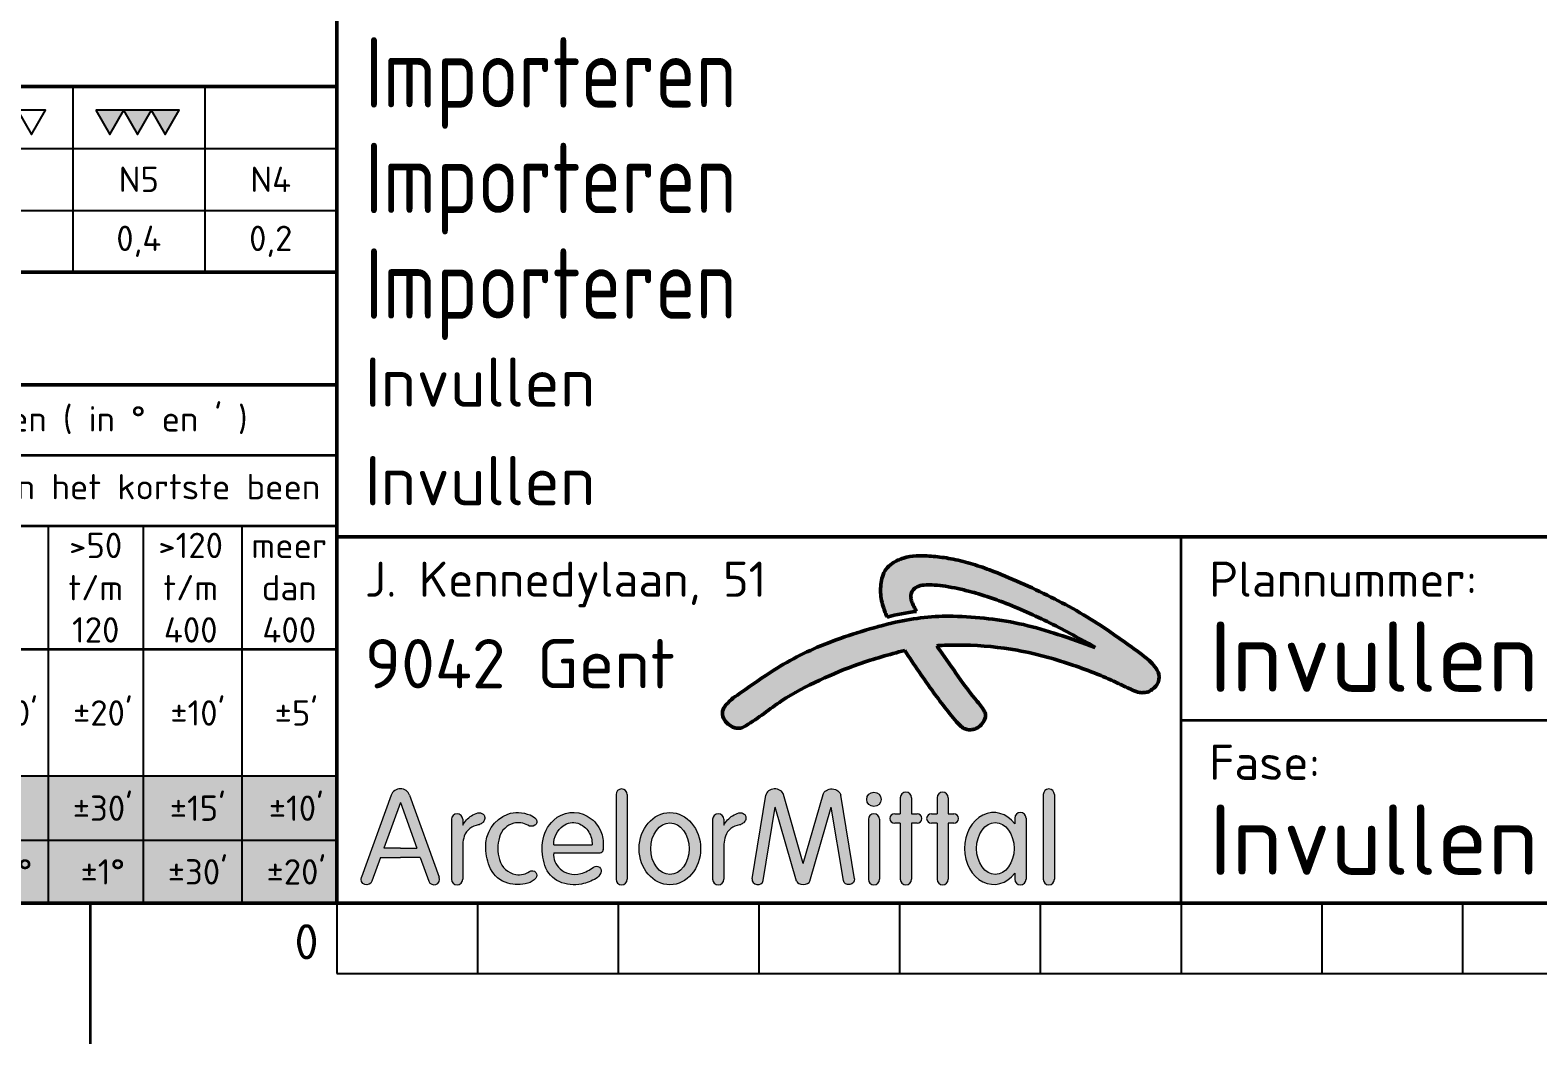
# Model space of a CAD drawing. Header units: millimetres. Extents: x -3 to 841, y 0 to 594.
# Drawn here: x 626.7 to 733.9, y 0 to 72 of the extents above; entities that cross this region are included whole.
import ezdxf
from ezdxf.enums import TextEntityAlignment as Align

# ---------------------------------------------------------------- set-up
doc = ezdxf.new("R2010")
doc.units = ezdxf.units.MM
for name, color, linetype, lineweight in [('35C', 1, 'Continuous', 35), ('50C', 7, 'Continuous', 50), ('50C @ 1', 7, 'Continuous', 50), ('Titelhoek_ArcelorMittal', 7, 'Continuous', 50)]:
    doc.layers.add(name, color=color, linetype=linetype, lineweight=lineweight)
doc.layers.add('Text', color=7, linetype='Continuous')
doc.styles.add('Arcelor', font='isocpeur.ttf')

# ---------------------------------------------------------------- blocks, each defined once
blk = doc.blocks.new('*U3')
at = {"layer": '35C', "transparency": 33554687}
blk.add_line((630.9999998055646, 3.134627775125409e-07), (630.9999998055646, 10.00000031346278), dxfattribs=at)
at = {"layer": '50C', "transparency": 33554687}
blk.add_lwpolyline([(9.999999805564585, 10.00000031346278), (830.9999998055646, 10.00000031346278), (830.9999998055646, 584.0000003134628), (9.999999805564585, 584.0000003134629)], close=True, dxfattribs=at)
blk = doc.blocks.new('Tolerantiesticker')
at = {"layer": 'Titelhoek_ArcelorMittal', "lineweight": 25}
for p, q in [((-175.5, 53.60000000000002), (0, 53.60000000000002)), ((-175.5, 49.19999999999999), (0, 49.19999999999999)), ((-20.5, 26.79999999999995), (-20.5, 0)), ((-13.75, 26.79999999999995), (-13.75, 0)), ((-6.75, 26.79999999999995), (-6.75, 0)), ((0, 9), (-175.5, 9)), ((-35, 4.476166075397998), (0, 4.476166075397998))]:
    blk.add_line(p, q, dxfattribs=at)
at = {"layer": 'Titelhoek_ArcelorMittal', "lineweight": 35}
for p, q in [((-175.5, 31.79999999999995), (0, 31.79999999999995)), ((-155, 26.79999999999995), (0, 26.79999999999995)), ((0, 18), (-175.5, 18))]:
    blk.add_line(p, q, dxfattribs=at)
at = {"layer": 'Titelhoek_ArcelorMittal', "lineweight": 50}
blk.add_lwpolyline([(0, 58), (0, 0), (-175.5, 0), (-175.5, 58)], close=True, dxfattribs=at)
at = {"layer": 'Titelhoek_ArcelorMittal', "lineweight": 25}
for points in [[(-18.75, 58), (-18.75, 44.79999999999995)], [(-9.375, 58), (-9.375, 44.79999999999995)]]:
    blk.add_lwpolyline(points, dxfattribs=at)
for points in [[(-22.67979091515804, 56.3172755646753), (-21.68466518025571, 54.59366723190521), (-20.68953944535338, 56.3172755646753)], [(-17.11719947953611, 56.3172755646753), (-16.12207374463378, 54.59366723190521), (-15.12694800973145, 56.3172755646753)], [(-15.15854052333111, 56.3172755646753), (-14.16341478842878, 54.59366723190521), (-13.16828905352645, 56.3172755646753)], [(-13.1737661143768, 56.3172755646753), (-12.17864037947447, 54.59366723190521), (-11.18351464457214, 56.3172755646753)]]:
    blk.add_lwpolyline(points, close=True, dxfattribs=at)
at = {"layer": 'Titelhoek_ArcelorMittal', "lineweight": 50}
for points in [[(-175.5, 44.79999999999995), (0, 44.79999999999995)], [(-175.5, 36.79999999999995), (0, 36.79999999999995)]]:
    blk.add_lwpolyline(points, dxfattribs=at)
at = {"layer": 'Titelhoek_ArcelorMittal', "lineweight": 25}
for points in [[(-17.11719947953611, 56.3172755646753), (-16.12207374463378, 54.59366723190521), (-15.14274426653128, 56.28991564532862)], [(-15.14274426653128, 56.28991564532862), (-14.16341478842878, 54.59366723190521), (-13.1737661143768, 56.3172755646753)], [(-13.16828905352645, 56.3172755646753), (-12.17864037947447, 54.59366723190521), (-11.18351464457214, 56.3172755646753)]]:
    blk.add_solid(points, dxfattribs=at)
at = {"layer": 'Titelhoek_ArcelorMittal', "color": 8, "true_color": 0x808080}
blk.add_solid([(-175.5, 0), (-175.5, 9), (0, 0), (0, 9)], dxfattribs=at)
at = {"layer": 'Text', "char_height": 1.8, "attachment_point": 5, "style": 'Arcelor'}
for s, insert, width in [('N5', (-14.0625, 51.39999999999998), 9.375), ('N4', (-4.6875, 51.39999999999998), 9.375), ('0,4', (-14.0625, 46.99999999999994), 9.375), ('0,2', (-4.6875, 46.99999999999994), 9.375), ("Hoeken ( in %%D en ' )", (-17.5, 34.29999999999995), 35), ('Lengte van het kortste been', (-17.5, 29.29999999999995), 35), ('>50\\Pt/m\\P120', (-17.125, 22.39999999999998), 6.75), ('>120\\Pt/m\\P400', (-10.375, 22.39999999999998), 6.75), ('meer\\Pdan\\P400', (-3.375, 22.39999999999998), 6.75), ("%%P30'", (-23.375, 13.5), 7.75), ("%%P20'", (-16.625, 13.5), 7.75), ("%%P10'", (-9.875, 13.5), 7.75), ("%%P5'", (-2.875, 13.5), 7.75), ("%%P30'", (-16.625, 6.738083037698999), 7.75), ("%%P15'", (-9.875, 6.738083037698999), 7.75), ("%%P10'", (-2.875, 6.738083037698999), 7.75), ("%%P30'", (-9.875, 2.214249113096997), 7.75), ("%%P20'", (-2.875, 2.214249113096997), 7.75), ('%%P2%%D', (-23.375, 2.214249113096997), 7.75), ('%%P1%%D', (-16.625, 2.214249113096997), 7.75)]:
    blk.add_mtext(s, dxfattribs=dict(at, insert=insert, width=width))
blk = doc.blocks.new('titelhoek_arcelormittal')
at = {"layer": 'Titelhoek_ArcelorMittal', "transparency": 33554687}
h = blk.add_hatch(color=256, dxfattribs=at)
edge = h.paths.add_edge_path()
edge.add_arc((-139.0310940066852, 3.271910233691671), 17.59151073717514, 97.42783149553806, 104.3439611216967)
edge.add_spline(control_points=[(-143.389257678209, 20.3150220219878), (-143.4307330464655, 20.4181012909994), (-143.5136837829788, 20.62425982902259), (-143.7291000139027, 21.18491052547485), (-143.8998664194929, 22.04727563984328), (-143.810705428594, 23.01396042985312), (-143.4931188085041, 23.73335876596732), (-142.9666996150526, 24.20637164678941), (-142.2304300997616, 24.54321933957257), (-141.2188262723107, 24.69644364282669), (-140.0887188283631, 24.64135220052776), (-138.7946535213989, 24.46692781125993), (-137.461767222534, 24.14049562314229), (-135.8039830519039, 23.56882892297237), (-133.8976244227657, 22.75770448160097), (-131.7456942178396, 21.7608048366036), (-129.6728779694099, 20.64449200680457), (-127.8365466392145, 19.49047633269178), (-126.2238555839663, 18.31645839376851), (-125.0450346804425, 17.51710038462163), (-124.3303472761738, 16.80481636878472), (-123.9856511529101, 16.22356404037469), (-124.0948071787902, 15.55341600403592), (-124.4923818156704, 15.21772111781687), (-124.7816480470723, 14.98454518820173), (-125.1255174503804, 14.94649074212484), (-125.5170483707026, 14.92645316237333), (-125.9469751273841, 15.13310692144721), (-126.6079459030727, 15.41840327698832), (-127.4278506081091, 15.83222410093111), (-128.6736601630309, 16.35557997035152), (-130.1713007078951, 16.91627921867791), (-132.0624083412404, 17.50722873718711), (-134.6328102018911, 18.10385090620375), (-137.1750491368082, 18.34353029276834), (-139.0916236920434, 18.32371506171913), (-139.7359640007068, 18.28393904962176), (-139.8607074210376, 18.2762384669802)], knot_values=[0, 0, 0, 0, 0.3333331900203944, 0.6666663800407364, 1.80160104944108, 2.936535718841388, 3.52496043612419, 4.113385153406973, 5.01481806707553, 5.916250980744048, 7.156487573928723, 8.39672416711335, 9.830518847773211, 11.26431352843247, 13.65333290906751, 16.04235228970224, 18.37720671472311, 20.71206113974325, 22.53982864929827, 24.36759615885253, 24.96431507168488, 25.56103398451719, 26.34018482437426, 26.7254279388683, 27.11067105336249, 27.42239786974549, 27.74013025923623, 28.27538291391363, 28.8106355685912, 29.91573099380664, 31.02082641901718, 32.86555190510982, 34.71027739120125, 36.96143937855167, 40.77136335562901, 42.33305397430759, 42.70798044836283, 42.70798044836283, 42.70798044836283, 42.70798044836283], degree=3, periodic=0)
edge.add_spline(control_points=[(-139.8607074210376, 18.27623846698022), (-139.8399987543288, 18.24568264263259), (-139.3936035918027, 17.58702255758013), (-138.4873996547894, 16.32629928582681), (-137.42892525208, 14.81108903732975), (-136.6411169827384, 13.93049935861023), (-136.3860806833933, 13.47343136014123), (-136.3958561389866, 13.1065538862665), (-136.590488965235, 12.73984924252196), (-136.9191088049416, 12.45058090835456), (-137.2728061379781, 12.31405695852954), (-137.6093355784565, 12.29242668029418), (-137.9360979490338, 12.37850593665566), (-138.4896969022615, 12.85509203323168), (-139.1645977861366, 13.74581494397295), (-140.1528850867221, 15.01881453667969), (-141.1236990960822, 16.43294448092561), (-141.7965906023896, 17.43833365864942), (-142.1346064291489, 17.94337414576756)], knot_values=[0, 0, 0, 0, 0.110733820290948, 2.386973647355618, 4.663213474420262, 5.633787805035835, 5.946036423103708, 6.191763459574391, 6.700262097127363, 7.142410246503775, 7.480379559388709, 7.818348872274386, 8.141048376254536, 8.463747880234736, 9.977769858324134, 11.49179183641328, 13.29814364108195, 15.12143370352286, 15.12143370352286, 15.12143370352286, 15.12143370352286], degree=3, periodic=0)
edge.add_spline(control_points=[(-142.1346064291489, 17.94337414576756), (-143.2354501608262, 17.64624963323424), (-145.2994064571134, 17.08917509960356), (-148.2099371784711, 15.84733786838667), (-150.9572851450608, 14.45523258005491), (-152.6217117419903, 13.04211632491584), (-153.7872995779949, 12.3825213121993), (-154.2646855098034, 12.43206895594741), (-154.6985370356036, 12.69004828835266), (-155.0425271254478, 13.09914375083087), (-155.1447329709777, 13.6469705060326), (-154.6645240403789, 14.35420901148638), (-153.3508934511922, 15.22000939607015), (-151.6343468694146, 16.46265040190506), (-149.5815430091118, 17.63245667150225), (-147.4966740983427, 18.5456050007098), (-145.2227010801321, 19.31365770248257), (-142.938297281384, 19.94594284666653), (-140.752993821135, 20.3287919263746), (-138.5372280037411, 20.4092051361067), (-136.1759494897666, 20.23341547110021), (-133.6753790760773, 19.82347176437155), (-131.1544070577741, 19.07287933404962), (-129.4723139316516, 18.47151210659386), (-128.5904188314876, 18.15622468103081)], knot_values=[0, 0, 0, 0, 3.414995666545064, 6.402726931114584, 9.49053777085106, 12.57834861058743, 12.99415959733182, 13.40997058407613, 13.94371994541055, 14.47746930674484, 14.97910650678291, 15.48074370682085, 16.9122055088331, 19.69034841934933, 21.83755489369381, 23.98476136803703, 26.50851710629427, 29.03227284455154, 31.0901847386608, 33.14809663276898, 35.66595942759832, 38.18382222242707, 40.73349515263251, 43.543479670497, 43.543479670497, 43.543479670497, 43.543479670497], degree=3, periodic=0)
edge.add_spline(control_points=[(-128.5904188314876, 18.15622468103081), (-129.6527958399826, 18.75098747806295), (-131.7775498569719, 19.94051307212693), (-134.3873290541304, 21.09242480078753), (-136.3063757146416, 21.79497639468205), (-137.3837624768913, 22.10840876278465), (-138.3605222368985, 22.33614853788868), (-139.2001242646068, 22.50588126612482), (-140.007787822934, 22.59314439065837), (-140.6879249067812, 22.61866637621789), (-141.2443942450597, 22.50491881105059), (-141.596255783516, 22.23779914127378), (-141.7279255412009, 21.87338032173363), (-141.6781393280118, 21.53482267410458), (-141.5717220548754, 21.23427640511503), (-141.4323705925026, 20.96775737786884), (-141.3476413884614, 20.79978679624644), (-141.3052767864408, 20.71580150543525)], knot_values=[0, 0, 0, 0, 3.651288583270832, 7.302577166539882, 8.541458524356509, 9.78033988380626, 10.66542005124047, 11.5505002203554, 12.34741386098423, 13.1015248380817, 13.58464324314295, 14.02577305409222, 14.35789391405896, 14.69420462958083, 15.03051534510269, 15.31279326730692, 15.59507118951113, 15.59507118951113, 15.59507118951113, 15.59507118951113], degree=3, periodic=0)
at = {"layer": 'Titelhoek_ArcelorMittal', "lineweight": 18, "transparency": 33554687}
h = blk.add_hatch(color=256, dxfattribs=at)
h.paths.add_polyline_path([(-132.29064548307, 1.690389668148995, 1), (-131.49614548307, 1.690389668148995), (-131.49614548307, 7.70588966814897, 1), (-132.29064548307, 7.70588966814897)])
h.paths.add_polyline_path([(-141.25714548307, 5.662889668148992, 1), (-141.25714548307, 6.343889668148982), (-141.6543954830699, 6.343889668148982), (-141.6543954830699, 7.47888966814898, 1), (-142.44889548307, 7.47888966814898), (-142.44889548307, 6.343889668148982), (-142.84614548307, 6.343889668148982, 1), (-142.84614548307, 5.662889668148992), (-142.44889548307, 5.662889668148992), (-142.44889548307, 1.690389668148995, 1), (-141.6543954830699, 1.690389668148995), (-141.6543954830699, 5.662889668148992)])
h.paths.add_polyline_path([(-140.23564548307, 6.343889668148982, 1), (-140.23564548307, 5.662889668148992), (-139.83839548307, 5.662889668148992), (-139.83839548307, 1.690389668148995, 1), (-139.0438954830699, 1.690389668148995), (-139.0438954830699, 5.662889668148992), (-138.64664548307, 5.662889668148992, 1), (-138.64664548307, 6.343889668148982), (-139.0438954830699, 6.343889668148982), (-139.0438954830699, 7.47888966814898, 1), (-139.83839548307, 7.47888966814898), (-139.83839548307, 6.343889668148982)])
h.paths.add_polyline_path([(-144.8323954830699, 7.365389668148957, 1), (-143.81089548307, 7.365389668148957, 1)])
h.paths.add_polyline_path([(-143.92439548307, 5.946639668148961, 1), (-144.71889548307, 5.946639668148961), (-144.71889548307, 1.690389668148995, 1), (-143.92439548307, 1.690389668148995)])
edge = h.paths.add_edge_path()
edge.add_line((-145.7077264581922, 1.72835672443297), (-146.6833614268603, 7.666869043316346))
edge.add_ellipse((-147.315673871876, 7.592389668148975), major_axis=(0.639107188200362, 0), ratio=0.8013182694560252, start_angle=8.362243810472025, end_angle=166.3141365046129)
edge.add_line((-147.936635225314, 7.713558411830391), (-149.34402048307, 2.817623347559149))
edge.add_line((-149.34402048307, 2.817623347559149), (-150.7514057408258, 7.713558411830263))
edge.add_ellipse((-151.3723670942638, 7.592389668148975), major_axis=(-0.639107188200362, 0), ratio=0.8013182694560252, start_angle=193.6858634953901, end_angle=351.6377561895279)
edge.add_line((-152.0046795392797, 7.666869043316375), (-152.9803145079478, 1.728356724433226))
edge.add_ellipse((-152.5883777994251, 1.663601963894592), major_axis=(0.391936708522707, -0.06475476053853278), ratio=0.8806086098872101, start_angle=180, end_angle=360)
edge.add_line((-152.1964410909024, 1.598847203355888), (-151.3348198122998, 6.813923363319375))
edge.add_line((-151.3348198122998, 6.813923363319383), (-149.8172213402891, 1.554237196915309))
edge.add_ellipse((-149.3440204830699, 1.605264668148976), major_axis=(0.4810431857020808, 2.016165012719284e-15), ratio=0.5898638800711039, start_angle=190.3600034276386, end_angle=349.6399965723614)
edge.add_line((-148.8708196258508, 1.554237196915253), (-147.3532211538402, 6.81392336331939))
edge.add_line((-147.3532211538402, 6.813923363319383), (-146.4915998752375, 1.598847203355959))
edge.add_ellipse((-146.0996631667149, 1.663601963894592), major_axis=(-0.391936708522707, -0.06475476053853278), ratio=0.8806086098872101, start_angle=0, end_angle=180)
h.paths.add_polyline_path([(-153.4583954830699, 5.86151466814897, -0.1013227616841405), (-153.62864548307, 5.662889668148992, -0.1215886384383872), (-153.8840204830699, 5.549389668148962, 0.1148291926769093), (-154.47989548307, 5.294014668148975, 0.152271231016283), (-154.87714548307, 4.754889668148977, 0.06780877396980466), (-154.99064548307, 4.187389668149073), (-154.99064548307, 1.690389668148995, -1), (-155.78514548307, 1.690389668148995), (-155.78514548307, 5.946639668148961, -1), (-154.99064548307, 5.946639668148961), (-154.99064548307, 5.521014668148958, -0.126952648395537), (-154.3663954830699, 6.202014668148983, -0.0821260653916481), (-153.91239548307, 6.400639668148969, -0.2422406030374447), (-153.54352048307, 6.315514668148978, -0.1412635266486759), (-153.43002048307, 6.145264668148968, -0.2063571500747703)])
h.paths.add_polyline_path([(-161.8573954830699, 1.690389668148995), (-161.8573954830699, 7.70588966814897, 1), (-162.65189548307, 7.70588966814897), (-162.65189548307, 1.690389668148995, 1)])
h.paths.add_polyline_path([(-172.1858954830699, 5.662889668148992, -0.1215886384383872), (-172.44127048307, 5.549389668148962, 0.1148291926769093), (-173.0371454830699, 5.294014668148975, 0.152271231016283), (-173.43439548307, 4.754889668148977, 0.06780877396980466), (-173.54789548307, 4.187389668149073), (-173.54789548307, 1.690389668148995, -1), (-174.34239548307, 1.690389668148995), (-174.34239548307, 5.946639668148961, -1), (-173.54789548307, 5.946639668148961), (-173.54789548307, 5.521014668148958, -0.126952648395537), (-172.9236454830699, 6.202014668148983, -0.0821260653916481), (-172.4696454830699, 6.400639668148969, -0.2422406030374447), (-172.1007704830699, 6.315514668148978, -0.1412635266486759), (-171.9872704830699, 6.145264668148968, -0.2063571500747703), (-172.01564548307, 5.86151466814897, -0.1013227616841405)])
h.paths.add_polyline_path([(-170.34152048307, 6.31551466814895, 0.3257446290761762), (-171.9021454830699, 3.903639668149012, 0.1017108101281625), (-171.5616454830699, 2.428139668148873, 0.2160834059971371), (-170.34152048307, 1.406639668148991, 0.1365383368859804), (-168.9227704830699, 1.406639668148991, 0.1536814093731375), (-168.3552704830699, 1.775514668148979, 0.3590588548307682), (-168.3552704830701, 2.172764668148943, 0.3976727309832586), (-168.80927048307, 2.229514668148951, -0.1069819215670714), (-169.2311505335475, 2.041373190847494, -0.09378697582016761), (-169.77402048307, 2.030889668148973, -0.2910454622451762), (-170.93739548307, 3.080764668149016, -0.1359240770744319), (-170.93739548307, 4.669764668148929, -0.2710011409219049), (-169.9158954830704, 5.662889668148892, -0.1943542479180027), (-168.92277048307, 5.521014668148993, 0.2691395037280591), (-168.41202048307, 5.521014668148993, 0.4511270072915925), (-168.32689548307, 5.94663966814899, 0.1449329735707879), (-168.75252048307, 6.258764668148963, 0.07055136082510262), (-169.5753954830699, 6.429014668148966, 0.1055023611179263)])
h.paths.add_polyline_path([(-167.0783954830699, 5.889889668149038, 0.181868079754079), (-167.87289548307, 4.300889668149068, 0.1038335701691531), (-167.70264548307, 2.655139668149019, 0.2146106036223423), (-166.6811454830698, 1.520139668148921, 0.1554532007021885), (-165.0921454830701, 1.349889668148975, 0.08479701587752488), (-164.07064548307, 1.747139668149003, 0.1624515903287732), (-163.73014548307, 2.14438966814896, 0.757281454021742), (-164.2408954830699, 2.541639668148989, -0.08601074784643599), (-165.14889548307, 2.087639668148952, -0.1470710428292613), (-166.0001454830699, 2.087639668148924, -0.1040219170849287), (-166.6243954830702, 2.428139668149093, -0.2466491792142814), (-167.0783954830699, 3.563139668148963), (-163.78689548307, 3.563139668148963, 0.4142135623736509), (-163.55989548307, 3.790139668149408, -0.006219973587024515), (-163.55989548307, 4.18738966814891, 0.1160714535425398), (-163.7868954830693, 5.208889668148245, 0.1538605201400955), (-164.6948954830755, 6.173639668152077, 0.325216362089513)])
h.paths.add_polyline_path([(-166.39739548307, 5.492639668148982, -0.2373934706555142), (-165.3758954830699, 5.662889668148992, -0.1845328115264836), (-164.58139548307, 5.038639668148974, -0.1485220555457961), (-164.35439548307, 4.130639668148966), (-167.0783954830699, 4.130639668148966, -0.2425143834395729)], flags=16)
edge = h.paths.add_edge_path()
edge.add_ellipse((-180.367287233956, 1.693788587517233), major_axis=(0.1371484882508628, 0.3789629280615874), ratio=0.9856907139902562, start_angle=90.00000000000011, end_angle=270.00000000000006, ccw=False)
edge.add_line((-180.7408274730928, 1.828974578823932), (-178.6306777818586, 7.659651357234367))
edge.add_arc((-177.97439548307, 7.422139668148972), 0.6979385776381046, 90, 160.1045686652352, ccw=False)
edge.add_arc((-177.97439548307, 7.422139668148972), 0.6979385776381046, 19.895431334765192, 90, ccw=False)
edge.add_line((-177.3181131842813, 7.659651357234367), (-175.207963493047, 1.828974578823932))
edge.add_ellipse((-175.5815037321839, 1.693788587517233), major_axis=(-0.1371484882508628, 0.3789629280615874), ratio=0.985690713990256, start_angle=90, end_angle=270, ccw=False)
edge.add_line((-175.9550439713208, 1.558602596210577), (-176.5572669116414, 3.222639668148986))
edge.add_line((-176.5572669116414, 3.222639668148986), (-177.9743954830699, 3.222639668148986))
edge.add_line((-177.97439548307, 3.222639668148986), (-179.3915240544986, 3.222639668148986))
edge.add_line((-179.3915240544985, 3.222639668148986), (-179.993746994819, 1.558602596210577))
h.paths.add_polyline_path([(-177.97439548307, 7.138389668148974), (-179.1450669116414, 3.903639668148976), (-177.97439548307, 3.903639668148976), (-176.8037240544985, 3.903639668148976)], flags=16)
edge = h.paths.add_edge_path()
edge.add_ellipse((-158.82127048307, 3.861077168148981), major_axis=(0, 2.567937499999998), ratio=0.8508287292817731, start_angle=0, end_angle=360)
edge = h.paths.add_edge_path(flags=16)
edge.add_ellipse((-158.82127048307, 3.861077168148981), major_axis=(0, 1.8301875), ratio=0.7441860465116293, start_angle=0, end_angle=360)
edge = h.paths.add_edge_path(flags=16)
edge.add_ellipse((-135.69564548307, 3.875264668148972), major_axis=(0, 1.844374999999999), ratio=0.7230769230769213, start_angle=0, end_angle=360)
edge = h.paths.add_edge_path()
edge.add_ellipse((-135.80914548307, 3.875264668148972), major_axis=(0, 2.553749999999999), ratio=0.8111111111111092, start_angle=313.4456175992069, end_angle=586.5543824007932)
edge.add_line((-134.30527048307, 2.119138194646446), (-134.30527048307, 1.69038966814896))
edge.add_arc((-133.9080204830699, 1.690389668148995), 0.3972500000000097, 180, 360)
edge.add_line((-133.51077048307, 1.690389668148995), (-133.51077048307, 6.03176466814898))
edge.add_arc((-133.9080204830699, 6.03176466814898), 0.3972500000000097, 0, 180)
edge.add_line((-134.30527048307, 6.03176466814898), (-134.30527048307, 5.631391141651498))
at = {"layer": 'Titelhoek_ArcelorMittal', "lineweight": 50, "transparency": 33554687}
for p, q in [((-182.5, 117), (-182.5, 0)), ((-182.5, 0), (0, 0))]:
    blk.add_line(p, q, dxfattribs=at)
at = {"layer": 'Titelhoek_ArcelorMittal', "transparency": 33554687}
blk.add_line((-182.5, 26), (0, 26), dxfattribs=at)
at = {"layer": 'Titelhoek_ArcelorMittal', "lineweight": 35, "transparency": 33554687}
for p, q in [((-122.5, 0), (-122.5, 26)), ((-122.5, 13), (0, 13))]:
    blk.add_line(p, q, dxfattribs=at)
at = {"layer": 'Titelhoek_ArcelorMittal', "lineweight": 18, "transparency": 33554687}
for p, q in [((-178.6306777818587, 7.659651357234367), (-180.7408274730928, 1.828974578823932)), ((-177.3181131842813, 7.659651357234367), (-175.2079634930471, 1.828974578823932)), ((-162.65189548307, 7.705889668148977), (-162.65189548307, 1.690389668148995)), ((-161.8573954830699, 7.705889668148977), (-161.8573954830699, 1.690389668148995)), ((-152.9803145079478, 1.728356724433134), (-152.0046795392797, 7.666869043316609)), ((-149.34402048307, 2.817623347559191), (-150.7514057408259, 7.713558411830206)), ((-149.34402048307, 2.817623347559191), (-147.936635225314, 7.713558411830206)), ((-145.7077264581922, 1.728356724433134), (-146.6833614268603, 7.666869043316609)), ((-132.29064548307, 7.705889668148977), (-132.29064548307, 1.690389668148995)), ((-131.4961454830699, 7.705889668148977), (-131.4961454830699, 1.690389668148995)), ((-177.97439548307, 7.138389668148974), (-179.1450669116414, 3.903639668148983)), ((-177.97439548307, 7.138389668148974), (-176.8037240544985, 3.903639668148983)), ((-152.1964410909023, 1.598847203356094), (-151.3348198122998, 6.813923363319326)), ((-149.817221340289, 1.554237196915224), (-151.3348198122998, 6.813923363319361)), ((-148.870819625851, 1.554237196915224), (-147.3532211538402, 6.813923363319361)), ((-146.4915998752376, 1.598847203356094), (-147.3532211538402, 6.813923363319326)), ((-142.44889548307, 7.478889668148994), (-142.44889548307, 6.343889668148989)), ((-141.6543954830699, 7.478889668148994), (-141.6543954830699, 6.343889668148989)), ((-139.83839548307, 7.478889668148994), (-139.83839548307, 6.343889668148989)), ((-139.0438954830699, 7.478889668148994), (-139.0438954830699, 6.343889668148989)), ((-174.34239548307, 5.946639668148961), (-174.34239548307, 1.690389668148995)), ((-173.54789548307, 5.946639668148961), (-173.54789548307, 5.521014668148965)), ((-155.78514548307, 5.946639668148961), (-155.78514548307, 1.690389668148995)), ((-154.99064548307, 5.946639668148961), (-154.99064548307, 5.521014668148965)), ((-144.71889548307, 5.946639668148961), (-144.71889548307, 1.690389668148995)), ((-143.92439548307, 5.946639668148961), (-143.92439548307, 1.690389668148995)), ((-142.84614548307, 6.343889668148989), (-142.44889548307, 6.343889668148989)), ((-142.44889548307, 5.662889668148999), (-142.84614548307, 5.662889668148999)), ((-142.44889548307, 5.662889668148999), (-142.44889548307, 1.690389668148995)), ((-141.6543954830699, 6.343889668148989), (-141.25714548307, 6.343889668148989)), ((-141.6543954830699, 5.662889668148999), (-141.6543954830699, 1.690389668148995)), ((-141.25714548307, 5.662889668148999), (-141.6543954830699, 5.662889668148999)), ((-140.23564548307, 6.343889668148989), (-139.83839548307, 6.343889668148989)), ((-139.83839548307, 5.662889668148999), (-140.23564548307, 5.662889668148999)), ((-139.83839548307, 5.662889668148999), (-139.83839548307, 1.690389668148995)), ((-139.0438954830699, 6.343889668148989), (-138.64664548307, 6.343889668148989)), ((-139.0438954830699, 5.662889668148999), (-139.0438954830699, 1.690389668148995)), ((-138.64664548307, 5.662889668148999), (-139.0438954830699, 5.662889668148999)), ((-134.30527048307, 6.03176466814898), (-134.30527048307, 5.631391141651505)), ((-133.51077048307, 6.03176466814898), (-133.51077048307, 1.690389668148995)), ((-179.3915240544986, 3.222639668148993), (-179.9937469948191, 1.558602596210577)), ((-179.3915240544986, 3.222639668148993), (-177.97439548307, 3.222639668148993)), ((-177.97439548307, 3.903639668148983), (-179.1450669116414, 3.903639668148983)), ((-177.97439548307, 3.903639668148983), (-176.8037240544985, 3.903639668148983)), ((-176.5572669116414, 3.222639668148993), (-177.97439548307, 3.222639668148993)), ((-176.5572669116414, 3.222639668148993), (-175.9550439713208, 1.558602596210577)), ((-173.54789548307, 4.187389668149017), (-173.54789548307, 1.690389668148995)), ((-167.0783954830699, 4.130639668148973), (-164.35439548307, 4.130639668148973)), ((-167.0783954830699, 3.56313966814897), (-163.78689548307, 3.56313966814897)), ((-154.99064548307, 4.187389668149017), (-154.99064548307, 1.690389668148995)), ((-134.30527048307, 2.119138194646453), (-134.30527048307, 1.690389668148995))]:
    blk.add_line(p, q, dxfattribs=at)
at = {"layer": 'Titelhoek_ArcelorMittal', "lineweight": 25, "transparency": 33554687}
for p, q in [((-182.5, 0), (-182.5, -5)), ((-172.5, 0), (-172.5, -5)), ((-162.5, 0), (-162.5, -5)), ((-152.5, 0), (-152.5, -5)), ((-142.5, 0), (-142.5, -5)), ((-132.5, 0), (-132.5, -5)), ((-122.5, 0), (-122.5, -5)), ((-112.5, 0), (-112.5, -5)), ((-102.5, 0), (-102.5, -5)), ((-182.5, -5), (-82.5, -5))]:
    blk.add_line(p, q, dxfattribs=at)
at = {"layer": 'Titelhoek_ArcelorMittal', "lineweight": 18, "transparency": 33554687}
for points in [[(-171.9021454830699, 3.903639668148983, -0.3257446290761859), (-170.3415204830699, 6.315514668148985, -0.1055023611179127), (-169.57539548307, 6.42901466814898, -0.07055136082510535), (-168.75252048307, 6.25876466814897, -0.1449329735707899), (-168.32689548307, 5.946639668149004, -0.4511270072915988), (-168.41202048307, 5.521014668149, -0.2691395037280492), (-168.9227704830699, 5.521014668149, 0.194354247917925), (-169.91589548307, 5.662889668148999, 0.2710011409219773), (-170.93739548307, 4.669764668149, 0.1359240770744355), (-170.93739548307, 3.08076466814903, 0.2910454622451782), (-169.77402048307, 2.03088966814898, 0.09378697582017045), (-169.2311505335475, 2.041373190847501, 0.1069819215670766), (-168.80927048307, 2.229514668148994, -0.3976727309832574), (-168.3552704830699, 2.172764668148979, -0.3590588548308013), (-168.3552704830699, 1.775514668148986, -0.1536814093731375), (-168.9227704830699, 1.406639668148998, -0.1365383368859772), (-170.3415204830699, 1.406639668148998, -0.2160834059971571), (-171.56164548307, 2.428139668148972, -0.1017108101281537), (-171.9021454830699, 3.903639668148983, -3.300468783736632)], [(-167.0783954830699, 3.563139668148978, 0.246649179214319), (-166.62439548307, 2.428139668148972, 0.1040219170848804), (-166.00014548307, 2.087639668148995, 0.1470710428292816), (-165.14889548307, 2.087639668148995, 0.08601074784643295), (-164.2408954830699, 2.541639668149003, -0.7572814540217649), (-163.73014548307, 2.144389668148975, -0.1624515903287777), (-164.07064548307, 1.747139668148975, -0.08479701587751692), (-165.0921454830699, 1.34988966814899, -0.1554532007022086), (-166.68114548307, 1.520139668148992, -0.2146106036223255), (-167.70264548307, 2.65513966814899, -0.103833570169148), (-167.87289548307, 4.300889668148983, -0.1818680797540841), (-167.0783954830699, 5.889889668148982, -0.3252163620903734), (-164.69489548307, 6.173639668148986, -0.153860520139239), (-163.78689548307, 5.208889668148991, -0.116071453542635), (-163.55989548307, 4.187389668148981, 0.006219973587032155), (-163.55989548307, 3.790139668148996, -0.4215195378087061)], [(-173.54789548307, 5.521014668148965, -0.126952648395537), (-172.9236454830699, 6.20201466814899, -0.0821260653916481), (-172.4696454830699, 6.400639668148969, -0.2422406030374447), (-172.1007704830699, 6.315514668148985, -0.1412635266486759), (-171.9872704830699, 6.145264668148982, -0.2063571500747703), (-172.01564548307, 5.861514668148985, -0.1013227616841405), (-172.1858954830699, 5.662889668148999, -0.1215886384383872), (-172.44127048307, 5.549389668148976, 0.1148291926769093), (-173.0371454830699, 5.294014668148975, 0.152271231016283), (-173.43439548307, 4.754889668148991, 0.06780877396981355), (-173.54789548307, 4.187389668148981, 0.9580025896471682)], [(-167.0783954830699, 4.130639668148973, -0.242514383439573), (-166.39739548307, 5.492639668148996, -0.2373934706555142), (-165.3758954830699, 5.662889668148999, -0.1845328115264836), (-164.58139548307, 5.038639668148988, -0.1485220555457961), (-164.35439548307, 4.130639668148973, -1.184790503384715)], [(-154.99064548307, 5.521014668148965, -0.126952648395537), (-154.3663954830699, 6.20201466814899, -0.0821260653916481), (-153.91239548307, 6.400639668148969, -0.2422406030374447), (-153.54352048307, 6.315514668148985, -0.1412635266486759), (-153.43002048307, 6.145264668148982, -0.2063571500747703), (-153.4583954830699, 5.861514668148985, -0.1013227616841405), (-153.62864548307, 5.662889668148999, -0.1215886384383872), (-153.8840204830699, 5.549389668148976, 0.1148291926769093), (-154.47989548307, 5.294014668148975, 0.152271231016283), (-154.87714548307, 4.754889668148991, 0.06780877396981355), (-154.99064548307, 4.187389668148981, 0.9580025896471682)]]:
    blk.add_lwpolyline(points, format="xyb", dxfattribs=at)
blk.add_circle((-144.32164548307, 7.365389668148964), 0.5107499999999952, dxfattribs=at)
at = {"layer": 'Titelhoek_ArcelorMittal', "transparency": 33554687}
blk.add_arc((-139.0310940066852, 3.271910233691671), 17.59151073717514, 97.42783149553802, 104.3439611216967, dxfattribs=at)
at = {"layer": 'Titelhoek_ArcelorMittal', "lineweight": 18, "transparency": 33554687}
for centre, radius, start, end in [((-177.97439548307, 7.422139668148979), 0.6979385776381046, 90, 160.1045686652371), ((-177.97439548307, 7.422139668148979), 0.6979385776381046, 19.89543133476297, 90), ((-162.25464548307, 7.705889668148977), 0.3972500000000097, 0, 180), ((-142.0516454830699, 7.478889668148994), 0.3972500000000097, 0, 180), ((-139.4411454830699, 7.478889668148994), 0.3972500000000097, 0, 180), ((-131.89339548307, 7.705889668148977), 0.3972500000000097, 0, 180), ((-133.9080204830699, 6.03176466814898), 0.3972500000000097, 0, 180), ((-173.94514548307, 5.946639668148961), 0.3972500000000097, 0, 180), ((-155.38789548307, 5.946639668148961), 0.3972500000000097, 0, 180), ((-144.32164548307, 5.946639668148961), 0.3972500000000097, 0, 180), ((-142.84614548307, 6.003389668148984), 0.3405000000000049, 90, 270), ((-141.25714548307, 6.003389668148984), 0.3404999999999967, 270, 90), ((-140.23564548307, 6.003389668148984), 0.3405000000000049, 90, 270), ((-138.64664548307, 6.003389668148984), 0.3404999999999967, 270, 90), ((-163.78689548307, 3.790139668148996), 0.2269999999999871, 270, 1.405513518163358), ((-173.94514548307, 1.690389668148995), 0.3972500000000097, 180, 0), ((-162.25464548307, 1.690389668148995), 0.3972500000000097, 180, 0), ((-155.38789548307, 1.690389668148995), 0.3972500000000097, 180, 0), ((-144.32164548307, 1.690389668148995), 0.3972500000000097, 180, 0), ((-142.0516454830699, 1.690389668148995), 0.3972500000000097, 180, 0), ((-139.4411454830699, 1.690389668148995), 0.3972500000000097, 180, 0), ((-133.9080204830699, 1.690389668148995), 0.3972500000000097, 180, 0), ((-131.89339548307, 1.690389668148995), 0.3972500000000097, 180, 0)]:
    blk.add_arc(centre, radius, start, end, dxfattribs=at)
for centre, major_axis, ratio, start_param, end_param in [((-151.3723670942638, 7.592389668148982), (-0.639107188200362, 0), 0.8013182694560252, 3.355524963780498, 6.167343165624731), ((-135.80914548307, 3.875264668148979), (0, 2.55375), 0.8111111111111092, 5.470658053053244, 10.23730521489572), ((-175.5815037321839, 1.693788587517247), (-0.1371484882508628, 0.3789629280615874), 0.9856907139902558, 1.570796326794897, 4.71238898038469), ((-152.5883777994251, 1.6636019638946), (0.391936708522707, -0.06475476053853281), 0.8806086098872102, 3.141592653589793, 6.283185307179586), ((-149.3440204830699, 1.605264668148976), (0.4810431857020808, 2.016165012719284e-15), 0.5898638800711039, 3.297937396318813, 6.126840564450525)]:
    blk.add_ellipse(centre, major_axis=major_axis, ratio=ratio, start_param=start_param, end_param=end_param, dxfattribs=at)
at = {"layer": 'Titelhoek_ArcelorMittal', "lineweight": 18, "transparency": 33554687, "extrusion": (0, 0, -1)}
for centre, major_axis, ratio, start_param, end_param in [((-147.315673871876, 7.592389668148982), (0.639107188200362, 0), 0.8013182694560252, 3.355524963780498, 6.167343165624731), ((-180.367287233956, 1.693788587517247), (0.1371484882508628, 0.3789629280615874), 0.9856907139902558, 1.570796326794897, 4.71238898038469)]:
    blk.add_ellipse(centre, major_axis=major_axis, ratio=ratio, start_param=start_param, end_param=end_param, dxfattribs=at)
at = {"layer": 'Titelhoek_ArcelorMittal', "lineweight": 18, "transparency": 33554687}
for centre, major_axis, ratio in [((-158.82127048307, 3.861077168148995), (0, 2.567937499999999), 0.8508287292817731), ((-158.82127048307, 3.861077168148995), (0, 1.830187500000001), 0.7441860465116293), ((-135.69564548307, 3.875264668148979), (0, 1.844375), 0.7230769230769213)]:
    blk.add_ellipse(centre, major_axis=major_axis, ratio=ratio, dxfattribs=at)
at = {"layer": 'Titelhoek_ArcelorMittal', "lineweight": 18, "transparency": 33554687, "extrusion": (0, 0, -0.9999999999999998)}
blk.add_ellipse((-146.0996631667149, 1.6636019638946), major_axis=(-0.391936708522707, -0.06475476053853281), ratio=0.8806086098872102, start_param=3.141592653589793, end_param=6.283185307179586, dxfattribs=at)
at = {"layer": 'Titelhoek_ArcelorMittal', "transparency": 33554687}
for points in [[(-143.389257678209, 20.3150220219878), (-143.5128743119968, 20.62458614041908), (-143.6291688314877, 20.93697468103082), (-143.8449399144076, 22.05120963990728), (-143.7142938314877, 23.1785996810308), (-143.4590142894148, 23.70876569588687), (-143.0332938314877, 24.11497468103083), (-142.2193745369902, 24.50242361945971), (-141.3307938314878, 24.65409968103086), (-140.0909269055419, 24.62382076064301), (-138.8621688314877, 24.45547468103084), (-137.4682934617302, 24.11950051554795), (-136.1097938314883, 23.66097468103109), (-133.902823038569, 22.74626515322956), (-131.7400438314877, 21.73147468103085), (-129.6857554993552, 20.62176992998045), (-127.7107938314883, 19.37634968103126), (-126.2165357900734, 18.32376857980836), (-124.7597938314877, 17.21984968103084), (-124.3487900714343, 16.7872420410685), (-124.0787938314876, 16.25509968103083), (-124.2206688314877, 15.48897468103085), (-124.4944489441337, 15.21794570253482), (-124.8165438314878, 15.00659968103086), (-125.123061441997, 14.94984968103087), (-125.4407938314877, 14.94984968103087), (-125.9454010110997, 15.12836298200097), (-126.4339188314879, 15.34709968103095), (-127.4325982942426, 15.82025423242415), (-128.4485438314873, 16.2550996810307), (-130.176809145809, 16.90016643908923), (-131.9386688314866, 17.4468496810305), (-134.1330172889698, 17.94940827505965), (-137.9248808898687, 18.31993647005572), (-139.4864188314871, 18.29809968103086), (-139.8607074210376, 18.2762384669802)], [(-128.5904188314876, 18.15622468103081), (-131.8041734032237, 19.88934033527008), (-135.1450438314865, 21.36259968103036), (-136.3108809740996, 21.78170679818454), (-137.5001688330689, 22.12872468144172), (-138.3616097874506, 22.33191519524425), (-139.2310438314874, 22.49759968103081), (-140.0231338754605, 22.58514802686865), (-140.777244852558, 22.58514802686865), (-141.2453120202689, 22.46549636653739), (-141.5861688314877, 22.18547468103088), (-141.6996688314878, 21.87334968103085), (-141.66773182, 21.53855881396296), (-141.5577938314877, 21.22072468103087), (-141.4330205155998, 20.96752032679052), (-141.3052767864408, 20.71580150543525)], [(-128.5904188314876, 18.15622468103081), (-131.2452051815939, 19.07716030632037), (-133.6979188314877, 19.77359968103084), (-136.1799994246967, 20.19657601890076), (-138.691918831489, 20.36947468103088), (-140.7479679360588, 20.28193358491238), (-142.7779188314877, 19.94384968103085), (-145.2158364907576, 19.29123914402847), (-147.6016688314877, 18.46834968103084), (-149.5648676565399, 17.59866812047254), (-151.4322938314889, 16.53884968103011), (-153.7306688314891, 14.97822468102987), (-154.8372938314877, 14.07022468103082), (-155.0785849902126, 13.63043102807173), (-155.0075438314876, 13.13384968103074), (-154.6789841387152, 12.71321098926533), (-154.2130438314877, 12.45284968103086), (-153.7981629109206, 12.42505402585478), (-153.4185438314877, 12.59472468103088), (-150.8842500201213, 14.35879119328696), (-148.1691688314878, 15.82947468103083), (-145.4085797672525, 16.97214091738809), (-142.1346064291489, 17.94337414576756)], [(-139.8607074210376, 18.27623846698022), (-139.7985438314871, 18.18459968103002), (-138.4904541152429, 16.32176070662256), (-137.1312938314876, 14.49584968103079), (-136.5354188314876, 13.72972468103086), (-136.4057379953055, 13.44567876887508), (-136.4057379953055, 13.1999517324044), (-136.6263970524598, 12.74182462680051), (-136.9610438314882, 12.45284968103027), (-137.2762951301273, 12.33103065477286), (-137.6136688314878, 12.31097468103087), (-137.9238475724493, 12.39999219910767), (-138.1811688314877, 12.59472468103084), (-139.1668764260883, 13.7439170444254), (-140.0822938314874, 14.94984968103049), (-141.117488914647, 16.43014626686455), (-142.1346064291489, 17.94337414576756)]]:
    blk.add_spline(points, degree=3, dxfattribs=at)
at = {"layer": 'Titelhoek_ArcelorMittal', "lineweight": 25, "transparency": 33554687, "style": 'Arcelor'}
for s, p in [('J. Kennedylaan, 51 ', (-180.5, 23)), ('Plannummer:', (-120.5000001961275, 23)), ('Fase:', (-120.5000001961275, 10)), ('0', (-185.5, -2.75))]:
    blk.add_text(s, height=2.5, dxfattribs=at).set_placement(p, align=Align.MIDDLE_LEFT)
at = {"layer": 'Titelhoek_ArcelorMittal', "lineweight": 35, "transparency": 33554687, "style": 'Arcelor'}
blk.add_text('9042 Gent', height=3.5, dxfattribs=at).set_placement((-180.5, 17), align=Align.MIDDLE_LEFT)
at = {"layer": 'Titelhoek_ArcelorMittal', "lineweight": 25, "transparency": 33554687, "style": 'Arcelor'}
for tag, p in [('MEERVOUDIG_GEBRUIKT', (-180.5, 114)), ('TYPE_PLAN', (-71.5, 114)), ('DATUMX', (-168.5, 102)), ('BESCHRIJVINGX', (-148, 102)), ('TWANRX', (-48, 102)), ('NAAMX', (-34, 102)), ('NAGEZIENX', (-16, 102)), ('GEN-TITLE-SCA', (-35.5, 88.5)), ('NAAM_GETEKEND', (-88.49930299385221, 83.99677516612758)), ('DATUM_GETEKEND', (-68.5, 83.99677516612758)), ('GEN-TITLE-SIZ', (-33, 79.5)), ('NAAM_NAGEZIEN', (-88.49930299385221, 78)), ('DATUM_NAGEZIEN', (-68.5, 78))]:
    blk.add_attdef(tag, text='', height=2.5, dxfattribs=at).set_placement(p, align=Align.MIDDLE_LEFT)
at = {"layer": 'Titelhoek_ArcelorMittal', "lineweight": 25, "transparency": 33554687, "style": 'Arcelor', "width": 0.7}
for tag, p in [('SAMENSTELLING1', (-144.5, 108)), ('SAMENSTELLING2', (-107, 108)), ('SAMENSTELLING3', (-71, 108)), ('SAMENSTELLING4', (-35, 108))]:
    blk.add_attdef(tag, text='', height=2.5, dxfattribs=at).set_placement(p, align=Align.MIDDLE_LEFT)
at = {"layer": 'Titelhoek_ArcelorMittal', "lineweight": 35, "transparency": 33554687, "style": 'Arcelor'}
for tag, p in [('INDX', (-180.5, 102)), ('TITEL5', (-180.5000001961275, 37)), ('TITEL6', (-180.5000001961275, 30))]:
    blk.add_attdef(tag, text='', height=3.5, dxfattribs=at).set_placement(p, align=Align.MIDDLE_LEFT)
at = {"layer": 'Titelhoek_ArcelorMittal', "lineweight": 50, "transparency": 33554687, "style": 'Arcelor', "width": 0.8}
for tag, p in [('TITEL1', (-180.5000001961275, 66.5)), ('TITEL2', (-180.5000001961275, 59)), ('TITEL3', (-180.5000001961275, 51.5)), ('TITEL4', (-180.5000001961275, 44))]:
    blk.add_attdef(tag, text='', height=5, dxfattribs=at).set_placement(p, align=Align.MIDDLE_LEFT)
at = {"layer": 'Titelhoek_ArcelorMittal', "lineweight": 50, "transparency": 33554687, "style": 'Arcelor'}
for tag, p in [('PLANNUMMER', (-120.5000001961275, 17.5)), ('FOLIO', (-23.00000019612747, 17.5)), ('FASE', (-120.5000001961275, 4.5)), ('VAKGEBIED', (-23.00000019612747, 4.5))]:
    blk.add_attdef(tag, text='', height=5, dxfattribs=at).set_placement(p, align=Align.MIDDLE_LEFT)
at = {"layer": 'Titelhoek_ArcelorMittal', "lineweight": 25, "transparency": 33554687, "style": 'Arcelor'}
blk.add_attdef('FILETYPE', text='', height=2.5, dxfattribs=at).set_placement((0, -3), align=Align.MIDDLE_RIGHT)

msp = doc.modelspace()

# ---------------------------------------------------------------- block references
at = {"layer": '50C', "transparency": 33554687}
ref = msp.add_blockref('titelhoek_arcelormittal', (830.9999998055646, 10.00000031346278), dxfattribs=at)
ref.add_attrib('FASE', 'Invullen', dxfattribs={"layer": 'Titelhoek_ArcelorMittal', "lineweight": 50, "height": 5, "style": 'Arcelor'}).set_placement((710.499999609437, 14.50000031346278), align=Align.MIDDLE_LEFT)
ref.add_attrib('TITEL6', 'Invullen', dxfattribs={"layer": 'Titelhoek_ArcelorMittal', "lineweight": 35, "height": 3.5, "style": 'Arcelor'}).set_placement((650.499999609437, 40.00000031346278), align=Align.MIDDLE_LEFT)
ref.add_attrib('TITEL5', 'Invullen', dxfattribs={"layer": 'Titelhoek_ArcelorMittal', "lineweight": 35, "height": 3.5, "style": 'Arcelor'}).set_placement((650.499999609437, 47.00000031346278), align=Align.MIDDLE_LEFT)
ref.add_attrib('TITEL4', 'Importeren', dxfattribs={"layer": 'Titelhoek_ArcelorMittal', "lineweight": 50, "height": 5, "style": 'Arcelor', "width": 0.8}).set_placement((650.499999609437, 54.00000031346278), align=Align.MIDDLE_LEFT)
ref.add_attrib('TITEL3', 'Importeren', dxfattribs={"layer": 'Titelhoek_ArcelorMittal', "lineweight": 50, "height": 5, "style": 'Arcelor', "width": 0.8}).set_placement((650.499999609437, 61.50000031346278), align=Align.MIDDLE_LEFT)
ref.add_attrib('TITEL2', 'Importeren', dxfattribs={"layer": 'Titelhoek_ArcelorMittal', "lineweight": 50, "height": 5, "style": 'Arcelor', "width": 0.8}).set_placement((650.499999609437, 69.00000031346278), align=Align.MIDDLE_LEFT)
ref.add_attrib('PLANNUMMER', 'Invullen', dxfattribs={"layer": 'Titelhoek_ArcelorMittal', "lineweight": 50, "height": 5, "style": 'Arcelor'}).set_placement((710.499999609437, 27.50000031346278), align=Align.MIDDLE_LEFT)
at = {"layer": '50C @ 1', "color": 0, "transparency": 33554687}
msp.add_blockref('*U3', (0, 0), dxfattribs=at)
at = {"layer": '50C @ 1', "transparency": 33554687}
msp.add_blockref('Tolerantiesticker', (648.4999998055646, 10.00000031346278), dxfattribs=at)

doc.saveas('drawing.dxf')
